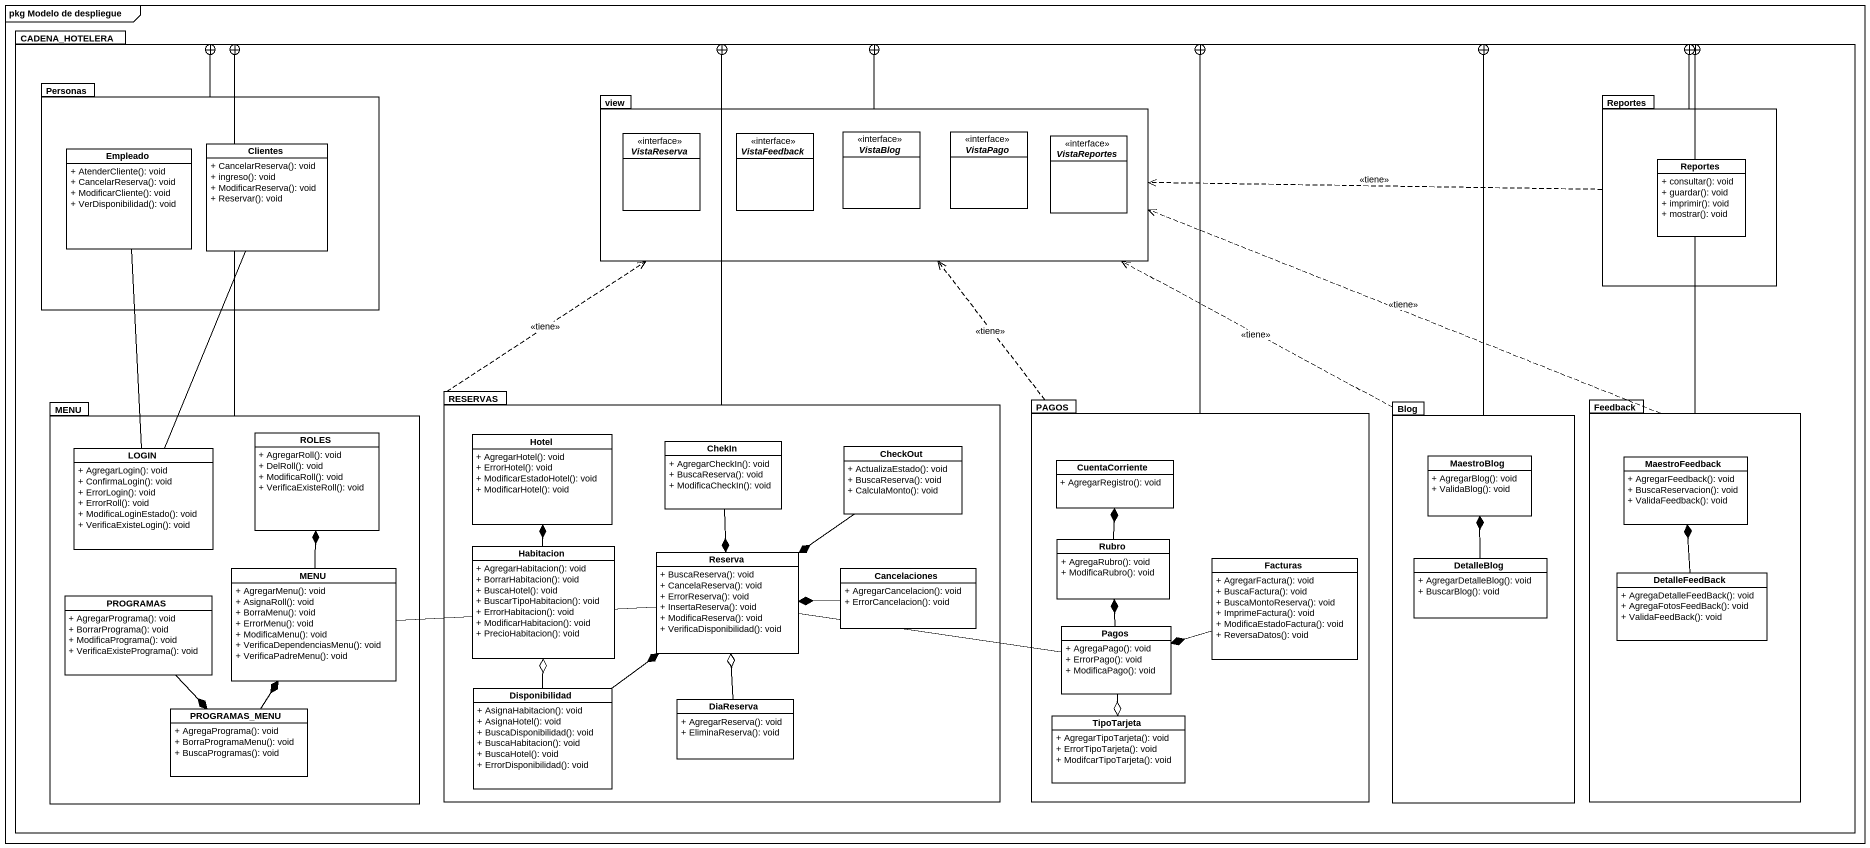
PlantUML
@startuml
mainframe pkg Modelo de despliegue
hide circle
hide empty members
skinparam classAttributeIconSize 0
package CADENA_HOTELERA {
  package Personas {
    class Empleado {
      + AtenderCliente(): void
      + CancelarReserva(): void
      + ModificarCliente(): void
      + VerDisponibilidad(): void
    }
    class Clientes {
      + CancelarReserva(): void
      + ingreso(): void
      + ModificarReserva(): void
      + Reservar(): void
    }
  }
  package view {
    interface VistaReserva <<interface>>
    interface VistaFeedback <<interface>>
    interface VistaBlog <<interface>>
    interface VistaPago <<interface>>
    interface VistaReportes <<interface>>
  }
  package Reportes {
    class "Reportes" as Reportes_2 {
      + consultar(): void
      + guardar(): void
      + imprimir(): void
      + mostrar(): void
    }
  }
  package MENU {
    class LOGIN {
      + AgregarLogin(): void
      + ConfirmaLogin(): void
      + ErrorLogin(): void
      + ErrorRoll(): void
      + ModificaLoginEstado(): void
      + VerificaExisteLogin(): void
    }
    class ROLES {
      + AgregarRoll(): void
      + DelRoll(): void
      + ModificaRoll(): void
      + VerificaExisteRoll(): void
    }
    class "MENU" as MENU_2 {
      + AgregarMenu(): void
      + AsignaRoll(): void
      + BorraMenu(): void
      + ErrorMenu(): void
      + ModificaMenu(): void
      + VerificaDependenciasMenu(): void
      + VerificaPadreMenu(): void
    }
    class PROGRAMAS {
      + AgregarPrograma(): void
      + BorrarPrograma(): void
      + ModificaPrograma(): void
      + VerificaExistePrograma(): void
    }
    class PROGRAMAS_MENU {
      + AgregaPrograma(): void
      + BorraProgramaMenu(): void
      + BuscaProgramas(): void
    }
  }
  package RESERVAS {
    class Hotel {
      + AgregarHotel(): void
      + ErrorHotel(): void
      + ModificarEstadoHotel(): void
      + ModificarHotel(): void
    }
    class ChekIn {
      + AgregarCheckIn(): void
      + BuscaReserva(): void
      + ModificaCheckIn(): void
    }
    class CheckOut {
      + ActualizaEstado(): void
      + BuscaReserva(): void
      + CalculaMonto(): void
    }
    class Habitacion {
      + AgregarHabitacion(): void
      + BorrarHabitacion(): void
      + BuscaHotel(): void
      + BuscarTipoHabitacion(): void
      + ErrorHabitacion(): void
      + ModificarHabitacion(): void
      + PrecioHabitacion(): void
    }
    class Reserva {
      + BuscaReserva(): void
      + CancelaReserva(): void
      + ErrorReserva(): void
      + InsertaReserva(): void
      + ModificaReserva(): void
      + VerificaDisponibilidad(): void
    }
    class Cancelaciones {
      + AgregarCancelacion(): void
      + ErrorCancelacion(): void
    }
    class Disponibilidad {
      + AsignaHabitacion(): void
      + AsignaHotel(): void
      + BuscaDisponibilidad(): void
      + BuscaHabitacion(): void
      + BuscaHotel(): void
      + ErrorDisponibilidad(): void
    }
    class DiaReserva {
      + AgregarReserva(): void
      + EliminaReserva(): void
    }
  }
  package PAGOS {
    class CuentaCorriente {
      + AgregarRegistro(): void
    }
    class Rubro {
      + AgregaRubro(): void
      + ModificaRubro(): void
    }
    class Facturas {
      + AgregarFactura(): void
      + BuscaFactura(): void
      + BuscaMontoReserva(): void
      + ImprimeFactura(): void
      + ModificaEstadoFactura(): void
      + ReversaDatos(): void
    }
    class Pagos {
      + AgregaPago(): void
      + ErrorPago(): void
      + ModificaPago(): void
    }
    class TipoTarjeta {
      + AgregarTipoTarjeta(): void
      + ErrorTipoTarjeta(): void
      + ModifcarTipoTarjeta(): void
    }
  }
  package Blog {
    class MaestroBlog {
      + AgregarBlog(): void
      + ValidaBlog(): void
    }
    class DetalleBlog {
      + AgregarDetalleBlog(): void
      + BuscarBlog(): void
    }
  }
  package Feedback {
    class MaestroFeedback {
      + AgregarFeedback(): void
      + BuscaReservacion(): void
      + ValidaFeedback(): void
    }
    class DetalleFeedBack {
      + AgregaDetalleFeedBack(): void
      + AgregaFotosFeedBack(): void
      + ValidaFeedBack(): void
    }
  }
}
Personas -right-+ CADENA_HOTELERA
view --+ CADENA_HOTELERA
Reportes -left-+ CADENA_HOTELERA
Reportes .left.> view : <<tiene>>
Empleado -- LOGIN
Clientes -- LOGIN
MENU -right-+ CADENA_HOTELERA
RESERVAS -up-+ CADENA_HOTELERA
RESERVAS .up.> view : <<tiene>>
PAGOS -up-+ CADENA_HOTELERA
PAGOS .up.> view : <<tiene>>
Blog -left-+ CADENA_HOTELERA
Blog .up.> view : <<tiene>>
Feedback -left-+ CADENA_HOTELERA
Feedback .left.> view : <<tiene>>
ChekIn --* Reserva
CheckOut --* Reserva
Rubro -up-* CuentaCorriente
MENU_2 -up-* ROLES
MENU_2 -right- Reserva
Habitacion -up-* Hotel
Reserva -right- Pagos
Cancelaciones -left-* Reserva
Facturas -left-* Pagos
DetalleBlog -up-* MaestroBlog
DetalleFeedBack -up-* MaestroFeedback
PROGRAMAS --* PROGRAMAS_MENU
Pagos -up-* Rubro
Pagos --o TipoTarjeta
Disponibilidad -up-o Habitacion
Disponibilidad -up-* Reserva
PROGRAMAS_MENU -up-* MENU_2
DiaReserva -up-o Reserva
@enduml
